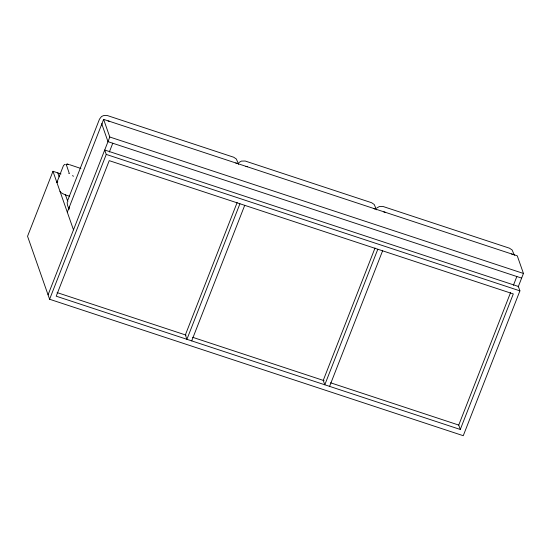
<?xml version="1.0" encoding="UTF-8"?>
<svg xmlns="http://www.w3.org/2000/svg" width="551" height="551" viewBox="0 0 551 551"><rect width="100%" height="100%" fill="white"/><g stroke="black" fill="none" stroke-linecap="round" stroke-linejoin="round"><path stroke-width="0.83" d="M67.181 202.265L67.408 204.882L68.82 208.905M68.854 173.455L69.33 173.558L66.251 164.46M61.023 173.944L52.972 171.285L27.55 236.276L49.604 299.255L463.26 435.703L519.91 290.866L518.367 286.458L104.711 150.01L106.253 154.418L49.604 299.255M67.539 200.826L99.483 119.154L101.508 116.523L103.554 115.6L107.314 115.538L233.7 157.228L236.358 159.019L238.617 164.322M67.305 212.225L103.622 119.381L517.272 255.822L523.45 273.461L518.216 286.844M48.061 294.847L109.794 137.013L103.622 119.381M109.332 152.021L112.769 143.232M237.137 202.534L185.37 334.898L186.913 339.306L239.933 203.753M191.7 340.883L244.72 205.33M375.024 248.019L323.251 380.376L324.794 384.791L377.814 249.238M329.581 386.368L382.601 250.815M460.285 429.477L513.305 293.931L109.229 160.644L56.209 296.19L460.285 429.477L458.742 425.069L510.632 292.416M513.408 285.308L516.845 276.519M238.886 162.545L241.434 161.085L245.195 161.023L371.581 202.713L374.239 204.504L376.498 209.807M376.774 208.03L379.322 206.563L383.083 206.501L509.468 248.191L512.134 249.996L514.386 255.292M64.701 164.336L63.427 165.665L56.939 182.264A6.206 1.563 21.4 0 0 56.946 182.643M66.857 164.184L68.572 164.453L66.857 164.184L68.104 164.274M65.686 164.632L66.237 164.735M109.794 137.013L523.45 273.461M521.632 278.103L107.982 141.655L101.804 124.023M106.253 154.418L519.91 290.866M80.942 168.496L69.454 164.632M69.701 196.301L66.437 195.226A6.164 1.55 21.4 0 1 60.031 191.452M57.111 292.595L186.093 335.139M192.623 337.288L324.05 380.645M330.579 382.793L458.742 425.069M72.491 175.631L73.497 176.23M57.759 172.869L59.164 176.878M65.342 194.531L67.876 201.762M52.972 171.285L73.483 229.857M511.528 253.928A6.185 5.854 -19.3 0 1 512.94 254.61M383.813 211.956A6.164 5.827 -19.3 0 1 385.142 212.238M245.925 166.471A6.164 5.827 -19.3 0 1 247.254 166.76M373.64 208.45A6.185 5.854 -19.3 0 1 375.052 209.125M57.221 182.002A6.206 1.563 21.4 0 1 57.779 181.864M101.453 124.912A6.164 5.827 -19.3 0 1 102.087 123.727M108.044 120.993A6.164 5.827 -19.3 0 1 109.367 121.275M69.116 209.222A6.206 5.875 -19.3 0 1 69.502 206.604M235.752 162.965A6.185 5.854 -19.3 0 1 237.171 163.647"/></g></svg>
